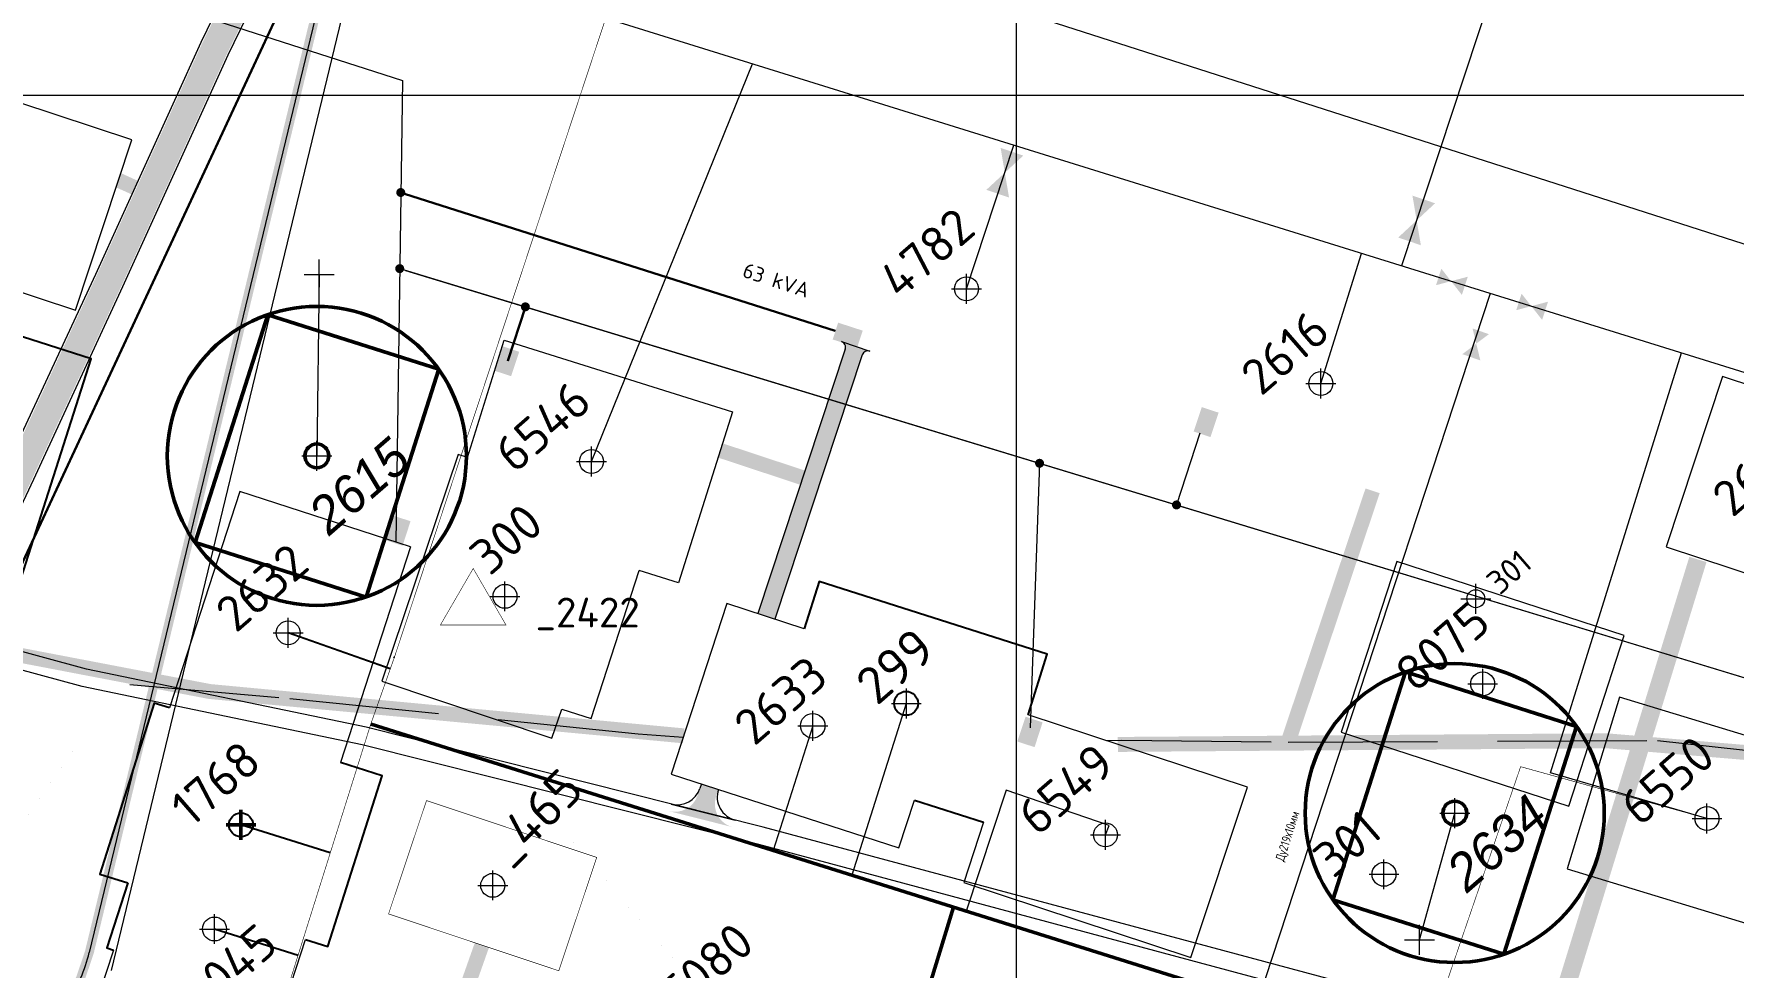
# Model space of a CAD drawing. Header units: millimetres. Extents: x 519 to 9564855, y -810 to 5021775.
# Drawn here: x 9531672 to 9532240, y 5000708 to 5001020 of the extents above; entities that cross this region are included whole.
import ezdxf
from ezdxf.enums import TextEntityAlignment as Align

# ---------------------------------------------------------------- set-up
doc = ezdxf.new("R2010")
doc.units = ezdxf.units.MM
doc.header["$LTSCALE"] = 2
doc.header["$MEASUREMENT"] = 0
doc.header["$PDMODE"] = 2
doc.header["$PDSIZE"] = 5
for name, pattern in [('1', [0]), ('92051501$0$GROUND2', [35, 25, -10]), ('DASHED', [0.75, 0.5, -0.25])]:
    doc.linetypes.add(name, pattern=pattern)
for name, color, linetype in [('160 скважин на 2012 год', 7, 'Continuous'), ('CONTROL', 7, 'Continuous'), ('Existing roads', 41, 'Continuous'), ('FIBERGLASS', 212, 'Continuous'), ('GRID_PULKOVO', 7, 'Continuous'), ('OilColl&Flowlines', 3, 'Continuous'), ('OLD WELLS(dr.bfr2000)', 24, 'Continuous'), ('POINT', 7, 'Continuous'), ('ROAD_FIELD', 255, '92051501$0$GROUND2'), ('ROAD_GROUND', 9, 'Continuous'), ('stage 7.frame', 7, 'Continuous'), ('vodovod', 5, 'Continuous'), ('Скважины 2017г', 221, 'Continuous'), ('Скважины на 2013 год.', 21, '1'), ('Скважины на 2020 год', 140, 'Continuous'), ('Скважины на 2021 год', 7, 'Continuous'), ('Скважины на 2021 год(доп.)', 7, 'Continuous'), ('Скважины на 2025 год _ОСМОТР', 5, 'Continuous')]:
    doc.layers.add(name, color=color, linetype=linetype)
for name, color, linetype, lineweight in [('160 скважин на 2012 год - Электрика', 192, 'Continuous', 30), ('160 скважин на2012 год.Выкидные линии', 5, 'Continuous', 30), ('PPLINE_GAS', 4, 'GAS_LINE', 30), ('WELLS(drilled after 2000y)', 6, 'Continuous', 40), ('Скважины на 2022 год', 60, 'Continuous', 13), ('Скважины на 2023 год', 201, 'Continuous', 20), ('Скважины на 2023 год (доп.)', 201, 'Continuous', 20), ('Скважины на 2024 год- Резерв', 202, 'Continuous', 25), ('Скважины на 2026', 222, 'Continuous', 50), ('ТХ_Проект. НГ', 244, 'g_122_n', 50), ('Электро', 1, 'Continuous', 30), ('Электроснаб', 1, 'Continuous', 18), ('Электроснабжене', 1, 'Continuous', 18)]:
    doc.layers.add(name, color=color, linetype=linetype, lineweight=lineweight)
doc.styles.add('92051501$0$STANDARD', font='simplex.shx')
doc.styles.add('Elect', font='isocpeur.ttf')
doc.styles.add('Line_GUGK', font='')
doc.styles.get("Standard").update_dxf_attribs({"font": 'isocpeur.ttf', "width": 0.5})
doc.styles.add('STANDARDR', font='romans.shx', dxfattribs={"width": 0.8, "height": 2})
doc.styles.get('Line_GUGK').set_extended_font_data('Bm431', italic=True)
doc.linetypes.add('g_122_n', pattern='A,2,-2,3,-0.6,["Н",Line_GUGK,S=2,R=0,X=0,Y=-1],-3,3,-2,8,-2,8,-2,6', length=41.6)
doc.linetypes.add('GAS_LINE', pattern='A,0.5,-0.2,["G",92051501$0$STANDARD,S=0.1,R=0,X=-0.1,Y=-0.05],-0.05', length=0.75)
doc.linetypes.add('WTR_LINE', pattern='A,0.5,-0.2,["W",92051501$0$STANDARD,S=0.1,R=0,X=-0.1,Y=-0.05],-0.05', length=0.75)

# ---------------------------------------------------------------- blocks, each defined once
blk = doc.blocks.new('CROSS')
at = {"color": 0}
for p, q in [((-50, 0), (50, 0)), ((0, -50), (0, 50))]:
    blk.add_line(p, q, dxfattribs=at)

msp = doc.modelspace()

# ---------------------------------------------------------------- hatches: boundary and pattern name
at = {"layer": '160 скважин на 2012 год - Электрика', "lineweight": 0, "ltscale": 7.5}
for points in [[(9531797.52241, 5000857.42951), (9531791.90003, 5000859.25556), (9531789.2379, 5000851.05892), (9531794.86027, 5000849.23287)], [(9532008.8328, 5000790.04443), (9532003.21042, 5000791.87049), (9532000.54829, 5000783.67385), (9532006.17066, 5000781.84779)]]:
    msp.add_hatch(color=1, dxfattribs=at).paths.add_polyline_path(points)
at = {"layer": 'Existing roads', "lineweight": 0}
h = msp.add_hatch(color=256, dxfattribs=at)
edge = h.paths.add_edge_path()
edge.add_line((9531900.47194, 5000767.70022), (9531894.76552, 5000769.55435))
edge.add_line((9531894.76552, 5000769.55435), (9531893.48447, 5000765.68273))
edge.add_arc((9531885.88944, 5000768.19578), 8, 255.8718887, 341.691556, ccw=False)
edge.add_line((9531883.93671, 5000760.43777), (9531905.32817, 5000755.05344))
edge.add_arc((9531907.2809, 5000762.81146), 8, 161.691556, 255.8718887, ccw=False)
edge.add_line((9531899.68587, 5000765.32452), (9531900.47194, 5000767.70022))
edge = h.paths.add_edge_path()
edge.add_line((9531913.61374, 5000826.51793), (9531919.32016, 5000824.6638))
edge.add_line((9531919.32016, 5000824.6638), (9531948.58005, 5000913.09382))
edge.add_arc((9531950.47881, 5000912.46555), 2, 71.6915557, 161.6915559, ccw=False)
edge.add_line((9531951.10707, 5000914.36431), (9531941.61328, 5000917.50563))
edge.add_arc((9531940.98502, 5000915.60688), 2, -18.3084442, 71.691556, ccw=False)
edge.add_line((9531942.88378, 5000914.97861), (9531913.61374, 5000826.51793))
at = {"layer": 'Скважины на 2013 год.', "linetype": 'ByBlock', "lineweight": 0, "ltscale": 5}
h = msp.add_hatch(color=3, dxfattribs=at)
h.set_gradient(color1=(0, 255, 0), color2=(5, 255, 5), one_color=1, tint=0.51, name='INVCYLINDER')
h.paths.add_polyline_path([(9532142.18481, 5000941.9049), (9532149.04128, 5000933.15092), (9532151.03528, 5000939.23362), (9532140.37828, 5000936.39405)])
h = msp.add_hatch(color=3, dxfattribs=at)
h.set_gradient(color1=(0, 255, 0), color2=(5, 255, 5), one_color=1, tint=0.51, name='INVCYLINDER')
h.paths.add_polyline_path([(9532169.01055, 5000933.54623), (9532175.86703, 5000924.79225), (9532177.86102, 5000930.87496), (9532167.20402, 5000928.03538)])
h = msp.add_hatch(color=3, dxfattribs=at)
h.set_gradient(color1=(0, 255, 0), color2=(5, 255, 5), one_color=1, tint=0.51, name='INVCYLINDER')
h.paths.add_polyline_path([(9532158.07895, 5000920.00822), (9532149.19021, 5000913.32737), (9532155.23201, 5000911.21268), (9532152.60516, 5000921.9241)])
at = {"layer": 'Электро', "ltscale": 7.5}
msp.add_hatch(color=256, dxfattribs=at).paths.add_polyline_path([(9531940.50065, 5000923.85806), (9531938.67459, 5000918.23569), (9531946.87123, 5000915.57355), (9531948.69729, 5000921.19593)])
at = {"layer": 'Электро'}
for points in [[(9531825.53023, 5000907.79971), (9531831.14247, 5000905.94272), (9531833.84969, 5000914.12458), (9531828.23746, 5000915.98157)], [(9532059.3752, 5000887.4357), (9532064.98743, 5000885.57871), (9532067.69466, 5000893.76057), (9532062.08243, 5000895.61756)], [(9532000.45801, 5000783.85696), (9532006.07018, 5000781.99977), (9532008.7777, 5000790.18153), (9532003.16554, 5000792.03872)]]:
    msp.add_hatch(color=256, dxfattribs=at).paths.add_polyline_path(points)
at = {"layer": 'Электроснаб', "linetype": 'ByBlock', "lineweight": 0, "ltscale": 7.5}
msp.add_hatch(color=1, dxfattribs=at).paths.add_polyline_path([(9531940.50065, 5000923.85806), (9531938.67459, 5000918.23569), (9531946.87123, 5000915.57355), (9531948.69729, 5000921.19593)])
at = {"layer": 'Электроснаб', "linetype": 'ByBlock', "lineweight": 0}
for points in [[(9531825.53023, 5000907.79971), (9531831.14247, 5000905.94272), (9531833.84969, 5000914.12458), (9531828.23746, 5000915.98157)], [(9532059.3752, 5000887.4357), (9532064.98743, 5000885.57871), (9532067.69466, 5000893.76057), (9532062.08243, 5000895.61756)], [(9532000.45801, 5000783.85696), (9532006.07018, 5000781.99977), (9532008.7777, 5000790.18153), (9532003.16554, 5000792.03872)]]:
    msp.add_hatch(color=1, dxfattribs=at).paths.add_polyline_path(points)
at = {"layer": 'Электроснабжене', "linetype": 'ByBlock', "lineweight": 0, "ltscale": 7.5}
msp.add_hatch(color=1, dxfattribs=at).paths.add_polyline_path([(9531940.50065, 5000923.85806), (9531938.67459, 5000918.23569), (9531946.87123, 5000915.57355), (9531948.69729, 5000921.19593)])
at = {"layer": 'Электроснабжене', "linetype": 'ByBlock', "lineweight": 0}
for points in [[(9531825.53023, 5000907.79971), (9531831.14247, 5000905.94272), (9531833.84969, 5000914.12458), (9531828.23746, 5000915.98157)], [(9532059.3752, 5000887.4357), (9532064.98743, 5000885.57871), (9532067.69466, 5000893.76057), (9532062.08243, 5000895.61756)], [(9532000.45801, 5000783.85696), (9532006.07018, 5000781.99977), (9532008.7777, 5000790.18153), (9532003.16554, 5000792.03872)]]:
    msp.add_hatch(color=1, dxfattribs=at).paths.add_polyline_path(points)

# ---------------------------------------------------------------- linework, layer by layer
at = {"color": 3, "linetype": 'ByBlock', "lineweight": -2, "ltscale": 50, "const_width": 0.2}
msp.add_lwpolyline([(9531726.31691, 5000605.27783), (9531784.22149, 5000789.55074), (9531792.0835, 5000811.8005), (9531946.71127, 5001279.6474)], dxfattribs=at)
at = {"color": 3, "linetype": 'ByBlock', "lineweight": -2, "ltscale": 50, "elevation": -1.3143}
for points in [[(9531790.752, 5000808.0323), (9531756.6, 5000820.1)], [(9531770.68093, 5000746.45986), (9531740.83, 5000755.84)], [(9531759.90419, 5000712.16445), (9531732, 5000721)]]:
    msp.add_lwpolyline(points, dxfattribs=at)
at = {"layer": '160 скважин на 2012 год', "color": 0, "linetype": 'ByBlock', "lineweight": 0, "elevation": 0.00005}
msp.add_lwpolyline([(9532278.28266, 5000775.20956), (9532201.72432, 5000798.53142), (9532184.23293, 5000741.11266), (9532260.79127, 5000717.7908)], close=True, dxfattribs=at)
at = {"layer": '160 скважин на 2012 год', "color": 0, "linetype": 'ByBlock', "lineweight": 0}
msp.add_lwpolyline([(9531989.15119, 5000756.73335), (9531982.48202, 5000736.57759), (9532058.46255, 5000711.43701), (9532077.31798, 5000768.42241), (9532003.97463, 5000792.69039)], dxfattribs=at)
for centre in [(9532231, 5000758), (9532029.9, 5000752.5)]:
    msp.add_circle(centre, 4, dxfattribs=at)
at = {"layer": '160 скважин на 2012 год', "color": 0, "linetype": 'ByBlock', "lineweight": 0, "ltscale": 80}
msp.add_point((9532231, 5000758), dxfattribs=at)
at = {"layer": '160 скважин на 2012 год', "color": 0, "linetype": 'ByBlock', "lineweight": 0}
msp.add_point((9532029.9, 5000752.5), dxfattribs=at)
at = {"layer": '160 скважин на 2012 год - Электрика', "color": 1, "lineweight": 0, "ltscale": 7.5}
for p, q in [((9531568.52533, 5001077.78803, -0.00006), (9531794.77986, 5001004.88225, 0)), ((9531794.77986, 5001004.88225, 0), (9531792.63594, 5000850.4497, 23.4527)), ((9532007.8489, 5000876.81367), (9532004.67753, 5000788.29465, 0.00005))]:
    msp.add_line(p, q, dxfattribs=at)
at = {"layer": '160 скважин на2012 год.Выкидные линии', "color": 3, "linetype": 'ByBlock', "lineweight": 0}
msp.add_lwpolyline([(9532231, 5000758), (9532178.69037, 5000773.26044), (9532222.43358, 5000913.72907)], dxfattribs=at)
at = {"layer": 'CONTROL', "color": 177, "linetype": 'ByBlock', "lineweight": 0, "true_color": 0x293189, "const_width": 0.18}
msp.add_lwpolyline([(9531807.50561, 5000822.70923), (9531818.47386, 5000841.62052), (9531829.4421, 5000822.70923), (9531807.50561, 5000822.70923)], dxfattribs=at)
at = {"layer": 'Existing roads', "lineweight": 0}
for p, q in [((9531941.61328, 5000917.50563, 0.00005), (9531951.10707, 5000914.36431, 0.00005)), ((9531942.88378, 5000914.97861, 0.00005), (9531913.61374, 5000826.51793, 0.00002)), ((9531948.58005, 5000913.09382, 0.00005), (9531919.32016, 5000824.6638, 0.00002)), ((9531894.76552, 5000769.55435, 0), (9531894.26708, 5000768.04795)), ((9531884.71932, 5000762.80299), (9531906.11079, 5000757.41867)), ((9531900.47194, 5000767.70022, 0), (9531900.46848, 5000767.68975))]:
    msp.add_line(p, q, dxfattribs=at)
for points, const_width in [([(9531699.8516, 5000971.524), (9531705.37056, 5000969.01733)], 5), ([(9531901.11288, 5000881.09891), (9531928.65789, 5000871.98476)], 5), ([(9532090.937, 5000783.555), (9532119.19867, 5000867.60018)], 5), ([(9532227.97467, 5000844.63885), (9532178.70905, 5000684.57205)], 6), ([(9531809.68078, 5000682.52327), (9531821.38647, 5000715.61435)], 5)]:
    msp.add_lwpolyline(points, dxfattribs=dict(at, const_width=const_width))
at = {"layer": 'Existing roads', "linetype": 'ByBlock', "lineweight": 0, "ltscale": 50, "const_width": 5}
for points in [[(9531645.70058, 5000816.67552), (9531730.387, 5000800.455), (9531888.84676, 5000785.6307)], [(9532034.00555, 5000782.75371), (9532197.29324, 5000783.98559), (9532519.89826, 5000756.80893)]]:
    msp.add_lwpolyline(points, dxfattribs=at)
at = {"layer": 'Existing roads', "lineweight": 0}
for centre, radius, start, end in [((9531940.98502, 5000915.60688, 0.00005), 2, 341.691556, 71.6915561), ((9531950.47881, 5000912.46555, 0.00005), 2, 71.6915561, 161.691556), ((9531886.67205, 5000770.56101), 8, 255.8718888, 341.691556), ((9531908.06351, 5000765.17669), 8, 161.691556, 255.8718888)]:
    msp.add_arc(centre, radius, start, end, dxfattribs=at)
at = {"layer": 'FIBERGLASS', "lineweight": 0}
msp.add_line((9531775.3364, 5001066.005, 0), (9531690.12365, 5000713.15835, 0), dxfattribs=at)
at = {"layer": 'FIBERGLASS', "linetype": 'ByBlock', "lineweight": 0, "ltscale": 5, "const_width": 0.8, "elevation": 0}
msp.add_lwpolyline([(9531663.51753, 5000834.43473), (9531986.96128, 5001529.85671), (9532053.45416, 5001663.54518), (9532136.60027, 5001814.02518), (9532171.00357, 5001943.3008)], dxfattribs=at)
at = {"layer": 'FIBERGLASS', "linetype": 'DASHED', "lineweight": 0, "ltscale": 0.07, "const_width": 3, "elevation": 0}
msp.add_lwpolyline([(9531445.63554, 5000134.93508), (9531453.49473, 5000148.15449), (9531449.60856, 5000150.46489), (9531470.33504, 5000210.90981), (9531511.62837, 5000306.16539), (9531598.86686, 5000505.13692), (9531687.23701, 5000704.64662), (9531690.12365, 5000713.15835), (9531775.3157, 5001066.34806), (9531771.80796, 5001073.56077), (9531049.66614, 5001321.27015), (9531118.61306, 5001522.42529), (9531116.27538, 5001523.22654)], dxfattribs=at)
at = {"layer": 'FIBERGLASS', "lineweight": 0}
msp.add_arc((9531641.52088, 5000724.89596, -0.00128), 50, 336.109695, 346.422987, dxfattribs=at)
at = {"layer": 'GRID_PULKOVO', "lineweight": 0}
for p, q in [((9532000, 5010000), (9532000, 4992000)), ((9519000, 5001000), (9533000, 5001000))]:
    msp.add_line(p, q, dxfattribs=at)
at = {"layer": 'OilColl&Flowlines', "linetype": 'ByBlock', "lineweight": 0, "ltscale": 25}
msp.add_line((9532210.1, 5001189.1), (9532128.88765, 5000942.86012), dxfattribs=at)
at = {"layer": 'OilColl&Flowlines', "lineweight": 0}
for p, q in [((9533166.7085, 5000619.67329), (9531812.4663, 5001041.3966)), ((9531983.4, 5000935.2), (9531999.24725, 5000983.23132))]:
    msp.add_line(p, q, dxfattribs=at)
at = {"layer": 'OilColl&Flowlines', "linetype": 'ByBlock', "lineweight": 0}
for points in [[(9531998.60847, 5000981.04325, 8, 0, 0), (9531996.22797, 5000974.03141, 0, 8, 0), (9531993.84562, 5000967.01415, 8, 8, 0)], [(9532136.30292, 5000965.08817, 8, 0, 0), (9532133.92242, 5000958.07633, 0, 8, 0), (9532131.54008, 5000951.05907, 8, 8, 0)]]:
    msp.add_lwpolyline(points, format="xyseb", dxfattribs=at)
at = {"layer": 'OLD WELLS(dr.bfr2000)', "lineweight": 0, "ltscale": 5, "const_width": 0.2}
msp.add_lwpolyline([(9531802.86655, 5000763.98602), (9531859.76854, 5000744.95544), (9531847.0815, 5000707.02078), (9531790.1795, 5000726.05135), (9531802.86655, 5000763.98602)], dxfattribs=at)
at = {"layer": 'OLD WELLS(dr.bfr2000)', "lineweight": 0}
msp.add_circle((9531825, 5000735.6), 4, dxfattribs=at)
msp.add_point((9531825, 5000735.6), dxfattribs=at)
at = {"layer": 'PPLINE_GAS', "lineweight": 0, "ltscale": 25}
msp.add_line((9531787.28782, 5001096.71499), (9533579.62579, 5000521.05574), dxfattribs=at)
at = {"layer": 'PPLINE_GAS', "linetype": 'GAS_LINE', "lineweight": 0, "ltscale": 20}
msp.add_line((9531786.94126, 5001077.55261), (9531697.37095, 5000707.12508, 0), dxfattribs=at)
at = {"layer": 'ROAD_FIELD', "lineweight": 0}
for points in [[(9531703.637, 5000802.755), (9531757.137, 5000798.155), (9531873.637, 5000786.355), (9531888.6873, 5000785.13993)], [(9532030.0956, 5000784.04744), (9532035.337, 5000784.155), (9532090.937, 5000783.555), (9532214.437, 5000784.055), (9532324.437, 5000772.155), (9532437.137, 5000764.155), (9532559.937, 5000753.255), (9532624.837, 5000748.055), (9532744.537, 5000738.655), (9532865.837, 5000729.655), (9532931.037, 5000725.655), (9533000, 5000711.97154)]]:
    msp.add_lwpolyline(points, dxfattribs=at)
at = {"layer": 'ROAD_FIELD', "lineweight": 0, "const_width": 0.001, "flags": 128}
for points in [[(9531653.37127, 5000736.02994), (9531698.22391, 5000799.95165)], [(9531991.92302, 5000587.18647), (9531835.49973, 5000769.00463)]]:
    msp.add_lwpolyline(points, dxfattribs=at)
at = {"layer": 'ROAD_GROUND', "color": 8, "lineweight": 0, "const_width": 9}
msp.add_lwpolyline([(9531638.90189, 5000813.27937), (9531667.01315, 5000873.68476), (9531696.79915, 5000938.05481), (9531732.01143, 5001015.58185), (9531764.81579, 5001083.09083), (9531801.21066, 5001162.37964), (9531827.38075, 5001216.91731), (9531850.68755, 5001271.63328), (9531876.00788, 5001323.4749), (9531899.68186, 5001376.31681), (9531931.81984, 5001446.59988), (9531961.95155, 5001507.76469), (9531987.05357, 5001559.86888), (9532021.20111, 5001627.36284), (9532025.50539, 5001635.4117)], dxfattribs=at)
at = {"layer": 'ROAD_GROUND', "linetype": 'Continuous', "lineweight": 0}
for points in [[(9531638.31752, 5000824.47041), (9531662.47542, 5000875.78452), (9531692.24672, 5000940.1225), (9531727.48587, 5001017.7087), (9531760.29459, 5001085.22665), (9531796.68432, 5001164.50427), (9531822.82451, 5001218.97962), (9531846.13811, 5001273.71156), (9531871.47876, 5001325.59479), (9531895.12671, 5001378.37861), (9531927.30268, 5001448.74476), (9531957.44705, 5001509.93481), (9531982.57015, 5001562.08276), (9532016.76523, 5001629.67069), (9532021.13, 5001637.83268)], [(9531645.70058, 5000816.67552), (9531671.537, 5000871.555), (9531701.337, 5000935.955), (9531736.537, 5001013.455), (9531769.337, 5001080.955), (9531805.737, 5001160.255), (9531831.937, 5001214.855), (9531855.237, 5001269.555), (9531880.537, 5001321.355), (9531904.237, 5001374.255), (9531936.337, 5001444.455), (9531966.437, 5001505.555), (9531991.537, 5001557.655), (9532025.637, 5001625.055), (9532029.88077, 5001632.99073)]]:
    msp.add_lwpolyline(points, dxfattribs=at)
at = {"layer": 'ROAD_GROUND', "lineweight": 0}
for points in [[(9533408.91966, 5000281.15628), (9533364.87784, 5000295.14036), (9533321.38976, 5000317.23271), (9533258.4517, 5000348.85183), (9533193.98863, 5000379.32892), (9533094.35272, 5000415.17801), (9533023.68296, 5000441.46677), (9533002.10473, 5000449.54982), (9532962.24392, 5000464.48139), (9532892.62495, 5000488.02162), (9532800.37819, 5000514.01935), (9532724.99548, 5000520.55251), (9532672.76269, 5000521.55506), (9532624.39613, 5000521.45534), (9532578.87173, 5000526.39291), (9532502.91185, 5000556.91605), (9532330.26623, 5000634.53656), (9532269.59146, 5000656.60012), (9532183.36746, 5000683.13828), (9531915.45347, 5000755.06708), (9531782.70935, 5000788.47934), (9531689.13653, 5000807.97368), (9531646.07461, 5000819.66362)], [(9533407.10388, 5000275.43763), (9533362.59616, 5000289.56964), (9533318.68424, 5000311.8773), (9533255.8223, 5000343.45818), (9533191.68537, 5000373.78108), (9533092.29104, 5000409.54325), (9533021.58463, 5000435.84564), (9533000, 5000443.93109), (9532960.23008, 5000458.82861), (9532890.84905, 5000482.28839), (9532799.29581, 5000508.09066), (9532724.67852, 5000514.55749), (9532672.7113, 5000515.55494), (9532624.07787, 5000515.45467), (9532577.40226, 5000520.5171), (9532500.56215, 5000551.39395), (9532328.00776, 5000628.97344), (9532267.68254, 5000650.90989), (9532181.70654, 5000677.37172), (9531913.94322, 5000749.26007), (9531781.36465, 5000782.63066), (9531687.73747, 5000802.13633), (9531644.50269, 5000813.87319)]]:
    msp.add_lwpolyline(points, dxfattribs=at)
at = {"layer": 'stage 7.frame', "color": 0, "linetype": 'ByBlock', "lineweight": 0}
for points in [[(9531609.48202, 5000953.17759), (9531685.46254, 5000928.03702), (9531704.31798, 5000985.02241), (9531628.33745, 5001010.16299)], [(9532217.38202, 5000848.87759), (9532293.36254, 5000823.73702), (9532312.21798, 5000880.72241), (9532236.23745, 5000905.86299)]]:
    msp.add_lwpolyline(points, close=True, dxfattribs=at)
at = {"layer": 'vodovod', "linetype": 'WTR_LINE', "lineweight": 0, "ltscale": 5, "const_width": 0.2}
msp.add_lwpolyline([(9531708.04985, 4999915.76738), (9531940.73537, 5000586.75204), (9531946.27682, 5000585.09938), (9531958.18762, 5000623.31569), (9532101.36364, 5000578.69231), (9532168.68827, 5000775.3154), (9532231, 5000758)], dxfattribs=at)
at = {"layer": 'WELLS(drilled after 2000y)', "color": 0, "linetype": 'ByBlock', "lineweight": 0}
msp.add_circle((9531983.4, 5000935.2), 4, dxfattribs=at)
at = {"layer": 'WELLS(drilled after 2000y)', "color": 0, "linetype": 'ByBlock', "lineweight": 0, "ltscale": 80}
msp.add_point((9531983.4, 5000935.2), dxfattribs=at)
at = {"layer": 'Скважины 2017г', "color": 3, "linetype": 'ByBlock', "lineweight": 0, "ltscale": 40}
msp.add_lwpolyline([(9531858, 5000877.4), (9531911.8641, 5001010.44322)], dxfattribs=at)
at = {"layer": 'Скважины 2017г', "color": 0, "linetype": 'ByBlock', "lineweight": 0}
msp.add_lwpolyline([(9531816.53436, 5000878.72317), (9531828.83453, 5000918.03697), (9531905.17782, 5000894.0205), (9531887.16547, 5000836.76303), (9531873.95856, 5000840.91773)], dxfattribs=at)
msp.add_circle((9531858, 5000877.4), 4, dxfattribs=at)
msp.add_point((9531858, 5000877.4), dxfattribs=at)
at = {"layer": 'Скважины на 2020 год', "color": 0, "linetype": 'ByBlock', "lineweight": 0, "elevation": 23.4527}
for points in [[(9531797.49238, 5000848.87175), (9531740.42898, 5000867.41277), (9531716.8868, 5000794.95739)], [(9531797.49238, 5000848.87175), (9531774.0547, 5000776.738)]]:
    msp.add_lwpolyline(points, dxfattribs=at)
at = {"layer": 'Скважины на 2020 год', "color": 0, "linetype": 'ByBlock', "lineweight": 0}
msp.add_circle((9531756.6, 5000820.1, -1), 4, dxfattribs=at)
at = {"layer": 'Скважины на 2021 год', "color": 3, "linetype": 'ByBlock', "lineweight": 0, "ltscale": 50}
msp.add_line((9532101.9, 5000903.5), (9532115.45932, 5000947.04182), dxfattribs=at)
at = {"layer": 'Скважины на 2021 год', "lineweight": 0}
for centre, radius in [((9532101.9, 5000903.5), 4), ((9531932, 5000789), 4.1)]:
    msp.add_circle(centre, radius, dxfattribs=at)
for p in [(9532101.9, 5000903.5), (9531932, 5000789)]:
    msp.add_point(p, dxfattribs=at)
at = {"layer": 'Скважины на 2021 год(доп.)', "color": 0, "linetype": 'ByBlock', "lineweight": 0}
msp.add_point((9531756.6, 5000820.1), dxfattribs=at)
at = {"layer": 'Скважины на 2022 год', "color": 0, "lineweight": 0}
for p, q in [((9531903.22825, 5000829.89238), (9531884.68723, 5000772.82898)), ((9531929.17909, 5000821.46044), (9531903.22825, 5000829.89238)), ((9531884.68723, 5000772.82898), (9531960.77175, 5000748.10762)), ((9531960.77175, 5000748.10762), (9531965.97442, 5000764.11978))]:
    msp.add_line(p, q, dxfattribs=at)
at = {"layer": 'Скважины на 2022 год', "color": 0, "linetype": 'ByBlock', "lineweight": 0}
msp.add_lwpolyline([(9531698.17324, 5000713.97396), (9531691.10762, 5000692.22825), (9531748.17102, 5000673.68723), (9531762.39983, 5000717.479)], dxfattribs=at)
msp.add_circle((9531732, 5000721), 4, dxfattribs=at)
msp.add_point((9531732, 5000721), dxfattribs=at)
at = {"layer": 'Скважины на 2023 год', "color": 0, "linetype": 'ByBlock', "ltscale": 50}
msp.add_lwpolyline([(9531816.53436, 5000878.72317), (9531813.40841, 5000879.77393), (9531787.91867, 5000803.94338), (9531844.79159, 5000784.82607), (9531848.07401, 5000794.5911)], dxfattribs=at)
at = {"layer": 'Скважины на 2023 год', "color": 0, "linetype": 'ByBlock', "lineweight": 0}
msp.add_lwpolyline([(9532127.24343, 5000843.91128), (9532108.70241, 5000786.84789), (9532184.78693, 5000762.12653), (9532203.32795, 5000819.18992), (9532127.24343, 5000843.91128)], dxfattribs=at)
at = {"layer": 'Скважины на 2023 год', "color": 9, "linetype": 'ByBlock', "lineweight": 0}
msp.add_circle((9532153.7, 5000831.5), 3, dxfattribs=at)
at = {"layer": 'Скважины на 2023 год', "color": 0, "linetype": 'ByBlock', "lineweight": 0}
for centre in [(9532156, 5000803), (9532123, 5000739.3)]:
    msp.add_circle(centre, 4, dxfattribs=at)
at = {"layer": 'Скважины на 2023 год', "color": 9, "linetype": 'ByBlock', "lineweight": 0}
msp.add_point((9532153.7, 5000831.5), dxfattribs=at)
at = {"layer": 'Скважины на 2023 год', "color": 0, "linetype": 'ByBlock', "lineweight": 0}
for p in [(9532156, 5000803), (9532123, 5000739.3)]:
    msp.add_point(p, dxfattribs=at)
at = {"layer": 'Скважины на 2023 год (доп.)', "color": 0, "linetype": 'ByBlock', "lineweight": 0}
msp.add_lwpolyline([(9531848.07401, 5000794.5911), (9531857.87175, 5000791.40762), (9531873.95856, 5000840.91773)], dxfattribs=at)
msp.add_circle((9531829.1, 5000832.3), 4, dxfattribs=at)
msp.add_point((9531829.1, 5000832.3), dxfattribs=at)
at = {"layer": 'Скважины на 2024 год- Резерв'}
msp.add_lwpolyline([(9531702.97984, 5000736.41613), (9531695.92526, 5000714.70437), (9531698.17324, 5000713.97396)], dxfattribs=at)
at = {"layer": 'Скважины на 2025 год _ОСМОТР', "color": 0, "linetype": 'ByBlock', "lineweight": -2, "ltscale": 50}
for points in [[(9531659.96696, 5000837.64489), (9531666.41743, 5000835.58913), (9531690.70956, 5000911.81178), (9531633.54257, 5000930.03087), (9531626.0863, 5000906.63494)], [(9531716.8868, 5000794.95739), (9531711.82822, 5000796.56956), (9531693.60913, 5000739.40257), (9531702.97984, 5000736.41613)], [(9531762.39983, 5000717.479), (9531769.83178, 5000715.11044), (9531788.05087, 5000772.27743), (9531774.0547, 5000776.738)]]:
    msp.add_lwpolyline(points, dxfattribs=at)
at = {"layer": 'Скважины на 2025 год _ОСМОТР', "color": 0, "lineweight": -2}
msp.add_circle((9531740.83, 5000755.84), 4, dxfattribs=at)
at = {"layer": 'Скважины на 2025 год _ОСМОТР', "color": 0, "lineweight": 50}
msp.add_point((9531740.83, 5000755.84), dxfattribs=at)
at = {"layer": 'Скважины на 2026', "lineweight": 0}
msp.add_line((9531767, 5000940), (9531766.2, 5000879.28), dxfattribs=at)
at = {"layer": 'Скважины на 2026', "lineweight": 5}
msp.add_line((9532134.9, 5000717.4), (9532146.66, 5000759.79), dxfattribs=at)
at = {"layer": 'Скважины на 2026', "linetype": 'ByBlock', "ltscale": 50}
for points in [[(9531782.63743, 5000832.05913), (9531806.92956, 5000908.28178), (9531749.76257, 5000926.50087), (9531725.47044, 5000850.27822)], [(9532163.09743, 5000712.56913), (9532187.38956, 5000788.79178), (9532130.22257, 5000807.01087), (9532105.93044, 5000730.78822)]]:
    msp.add_lwpolyline(points, close=True, dxfattribs=at)
at = {"layer": 'Скважины на 2026', "color": 0, "linetype": 'ByBlock', "lineweight": -2, "ltscale": 50, "elevation": 0}
for points in [[(9532003.97463, 5000792.69039), (9532010.42406, 5000812.9271), (9531934.20141, 5000837.21923), (9531929.17909, 5000821.46044)], [(9531965.97442, 5000764.11978), (9531989.15119, 5000756.73335)]]:
    msp.add_lwpolyline(points, dxfattribs=at)
at = {"layer": 'Скважины на 2026', "linetype": 'ByBlock', "ltscale": 50}
for centre in [(9531766.2, 5000879.28), (9532146.66, 5000759.79)]:
    msp.add_circle(centre, 50, dxfattribs=at)
at = {"layer": 'Скважины на 2026', "linetype": 'ByBlock'}
for centre in [(9531766.2, 5000879.28), (9532146.66, 5000759.79)]:
    msp.add_circle(centre, 4, dxfattribs=at)
at = {"layer": 'Скважины на 2026', "color": 0, "linetype": 'ByBlock', "lineweight": -2}
msp.add_circle((9531963.20319, 5000796.48967, 0), 4, dxfattribs=at)
at = {"layer": 'Скважины на 2026', "linetype": 'ByBlock', "lineweight": 0}
for p in [(9531767, 5000940), (9531766.2, 5000879.28), (9532146.66, 5000759.79), (9532134.9, 5000717.4)]:
    msp.add_point(p, dxfattribs=at)
at = {"layer": 'Скважины на 2026', "color": 0, "linetype": 'ByBlock', "lineweight": 0}
msp.add_point((9531963.3, 5000796.46), dxfattribs=at)
at = {"layer": 'ТХ_Проект. НГ', "color": 3, "linetype": 'ByBlock', "lineweight": 0, "ltscale": 0.3}
msp.add_line((9532158.46977, 5000933.65996), (9532080.78129, 5000696.84474, 48.28549), dxfattribs=at)
at = {"layer": 'ТХ_Проект. НГ', "color": 3, "linetype": 'ByBlock', "lineweight": 50, "ltscale": 0.3}
for p, q in [((9532075.595, 5000697.9208, -24.8842), (9531784.33835, 5000789.51398, -24.3483)), ((9531979.08698, 5000728.27024, 0.60273), (9531893.29418, 5000449.47737, 23.43682))]:
    msp.add_line(p, q, dxfattribs=at)
at = {"layer": 'ТХ_Проект. НГ', "color": 3, "linetype": 'ByBlock', "lineweight": 0, "ltscale": 0.3, "elevation": 0}
msp.add_lwpolyline([(9531963.20319, 5000796.48967), (9531945.06872, 5000738.96816)], dxfattribs=at)
at = {"layer": 'ТХ_Проект. НГ', "color": 3, "linetype": 'ByBlock', "lineweight": 0, "ltscale": 0.3}
for points in [[(9531932, 5000789), (9531918.8171, 5000747.22367)], [(9531996.65228, 5000767.4938), (9531983.33736, 5000726.9336)], [(9532029.9, 5000752.5), (9532031.078, 5000755.661), (9531996.65228, 5000767.4938)]]:
    msp.add_lwpolyline(points, dxfattribs=at)
at = {"layer": 'Электро'}
for p, q in [((9531793.09441, 5000967.77628, 5.69207), (9531939.55077, 5000921.16383)), ((9531830.04898, 5000911.11435), (9531835.91128, 5000929.15665))]:
    msp.add_line(p, q, dxfattribs=at)
at = {"layer": 'Электро', "ltscale": 25, "const_width": 1.5}
for points, elevation in [([(9531793.5463, 5000967.6372, 1), (9531794.97288, 5000967.17368, 1)], 5.69137), ([(9531793.19283, 5000942.17605, 1), (9531794.61941, 5000941.71252, 1)], 0), ([(9531835.19798, 5000929.38842, 1), (9531836.62457, 5000928.92489, 1)], 0), ([(9532007.13561, 5000877.04543, 1), (9532008.56219, 5000876.5819, 1)], 0), ([(9532052.92057, 5000863.10711, 1), (9532054.34716, 5000862.64358, 1)], 0)]:
    msp.add_lwpolyline(points, format="xyb", close=True, dxfattribs=dict(at, elevation=elevation))
at = {"layer": 'Электроснаб', "color": 1, "linetype": 'ByBlock', "lineweight": 0}
for p, q in [((9531793.09441, 5000967.77628, 5.69207), (9531939.55077, 5000921.16383)), ((9531830.04898, 5000911.11435), (9531835.91128, 5000929.15665))]:
    msp.add_line(p, q, dxfattribs=at)
at = {"layer": 'Электроснаб', "color": 1, "linetype": 'ByBlock', "lineweight": 0, "ltscale": 25, "const_width": 1.5}
for points, elevation in [([(9531793.5463, 5000967.6372, 1), (9531794.97288, 5000967.17368, 1)], 5.69137), ([(9531793.19283, 5000942.17605, 1), (9531794.61941, 5000941.71252, 1)], 0), ([(9531835.19798, 5000929.38842, 1), (9531836.62457, 5000928.92489, 1)], 0), ([(9532007.13561, 5000877.04543, 1), (9532008.56219, 5000876.5819, 1)], 0), ([(9532052.92057, 5000863.10711, 1), (9532054.34716, 5000862.64358, 1)], 0)]:
    msp.add_lwpolyline(points, format="xyb", close=True, dxfattribs=dict(at, elevation=elevation))
at = {"layer": 'Электроснаб', "color": 1, "lineweight": 0, "elevation": 0}
msp.add_lwpolyline([(9531795.86849, 5000941.34688), (9532302.32175, 5000787.16727), (9532332.29285, 5000885.97086), (9533382.8206, 5000567.30357), (9533336.82535, 5000428.17179), (9533473.27463, 5000382.62667), (9533325.68178, 5000050.40536), (9533368.26023, 5000030.52289), (9533255.8255, 4999789.74309), (9533242.07577, 4999795.29193)], dxfattribs=at)
at = {"layer": 'Электроснабжене', "color": 1, "linetype": 'ByBlock', "lineweight": 0}
for p, q in [((9531793.09441, 5000967.77628, 5.69207), (9531939.55077, 5000921.16383)), ((9531830.04898, 5000911.11435), (9531835.91128, 5000929.15665)), ((9532061.43174, 5000886.87473), (9532053.63386, 5000862.87534))]:
    msp.add_line(p, q, dxfattribs=at)
at = {"layer": 'Электроснабжене', "color": 1, "linetype": 'ByBlock', "lineweight": 0, "ltscale": 25, "const_width": 1.5}
for points, elevation in [([(9531793.5463, 5000967.6372, 1), (9531794.97288, 5000967.17368, 1)], 5.69137), ([(9531793.19283, 5000942.17605, 1), (9531794.61941, 5000941.71252, 1)], 0), ([(9531835.19798, 5000929.38842, 1), (9531836.62457, 5000928.92489, 1)], 0), ([(9532007.13561, 5000877.04543, 1), (9532008.56219, 5000876.5819, 1)], 0), ([(9532052.92057, 5000863.10711, 1), (9532054.34716, 5000862.64358, 1)], 0)]:
    msp.add_lwpolyline(points, format="xyb", close=True, dxfattribs=dict(at, elevation=elevation))
at = {"layer": 'Электроснабжене', "color": 1, "lineweight": 0, "elevation": 0}
msp.add_lwpolyline([(9531793.90612, 5000941.94429), (9532302.32175, 5000787.16727), (9532332.29285, 5000885.97086), (9533382.8206, 5000567.30357), (9533337.53384, 5000427.9353), (9533473.27463, 5000382.62667), (9533325.68178, 5000050.40536), (9533368.26023, 5000030.52289), (9533255.8255, 4999789.74309), (9533242.07577, 4999795.29193)], dxfattribs=at)

# ---------------------------------------------------------------- block references
at = {"layer": 'POINT', "color": 18, "true_color": 0x000000, "xscale": 0.002, "yscale": 0.002, "zscale": 0.002}
msp.add_blockref('CROSS', (9531792.0835, 5000811.9005, -24.767), dxfattribs=at)

# ---------------------------------------------------------------- texts
at = {"layer": '160 скважин на 2012 год', "color": 0, "linetype": 'ByBlock', "lineweight": 0, "style": 'Elect'}
for s, p in [('6549', (9532007.21055, 5000751.71225)), ('6550', (9532208.64187, 5000754.93022))]:
    msp.add_text(s, height=12, rotation=41, dxfattribs=at).set_placement(p)
at = {"layer": 'CONTROL', "color": 177, "lineweight": 0, "true_color": 0x293189, "style": 'Elect'}
msp.add_text(' _2422', height=10, rotation=0, dxfattribs=at).set_placement((9531832.97698, 5000821.89202))
at = {"layer": 'OLD WELLS(dr.bfr2000)', "lineweight": 0, "style": 'Elect'}
msp.add_text(' _465', height=12.5, rotation=44.9999999, dxfattribs=at).set_placement((9531825, 5000735.6))
at = {"layer": 'stage 7.frame', "color": 0, "linetype": 'ByBlock', "lineweight": 0, "style": 'Elect'}
msp.add_text('2617', height=12, rotation=41, dxfattribs=at).set_placement((9532239.48273, 5000858.34755))
at = {"layer": 'WELLS(drilled after 2000y)', "color": 0, "linetype": 'ByBlock', "lineweight": 0, "style": 'Elect'}
msp.add_text('4782', height=12, rotation=41, dxfattribs=at).set_placement((9531961.00743, 5000931.28969))
at = {"layer": 'Скважины 2017г', "color": 0, "linetype": 'ByBlock', "lineweight": 0, "style": 'Elect'}
msp.add_text('6546', height=12, rotation=41, dxfattribs=at).set_placement((9531832.35043, 5000873.08086))
at = {"layer": 'Скважины на 2013 год.', "color": 3, "linetype": 'ByBlock', "lineweight": 0, "ltscale": 5, "insert": (9532086.59444, 5000744.34995), "char_height": 5, "attachment_point": 1, "rotation": 71.8842223, "style": 'STANDARDR'}
msp.add_mtext('{\\Fromans.shx|c204;\\H0.6x;Ду219х10мм\\Fromans.shx|c0;}', dxfattribs=at)
at = {"layer": 'Скважины на 2020 год', "color": 0, "linetype": 'ByBlock', "lineweight": 0, "style": 'Elect'}
for s, p in [('2632', (9531739.12729, 5000819.75245)), ('5080', (9531887.48729, 5000692.47057))]:
    msp.add_text(s, height=12, rotation=41, dxfattribs=at).set_placement(p)
at = {"layer": 'Скважины на 2021 год', "lineweight": 0}
msp.add_text('2616', height=12, rotation=41, dxfattribs=at).set_placement((9532084.27587, 5000896.28412), align=Align.BOTTOM_LEFT)
at = {"layer": 'Скважины на 2021 год', "lineweight": 0, "style": 'Elect'}
msp.add_text('2633', height=12, rotation=41, dxfattribs=at).set_placement((9531912.45526, 5000781.92255))
at = {"layer": 'Скважины на 2022 год', "color": 0, "linetype": 'ByBlock', "lineweight": 0, "style": 'Elect'}
msp.add_text('8045', height=12, rotation=41, dxfattribs=at).set_placement((9531727.49897, 5000691.54026))
at = {"layer": 'Скважины на 2023 год', "color": 9, "linetype": 'ByBlock', "lineweight": 0}
msp.add_text('301', height=8, rotation=41, dxfattribs=at).set_placement((9532163.30143, 5000830.66111, -17.70465), align=Align.BOTTOM_LEFT)
at = {"layer": 'Скважины на 2023 год', "color": 0, "linetype": 'ByBlock', "lineweight": 0, "style": 'Elect'}
for s, p in [('8075', (9532133.46467, 5000799.6447)), ('301', (9532106.07393, 5000737.56791))]:
    msp.add_text(s, height=12, rotation=41, dxfattribs=at).set_placement(p)
at = {"layer": 'Скважины на 2023 год (доп.)', "color": 0, "linetype": 'ByBlock', "lineweight": 0, "style": 'Elect'}
msp.add_text('300', height=12, rotation=41, dxfattribs=at).set_placement((9531824.03662, 5000838.83297))
at = {"layer": 'Скважины на 2025 год _ОСМОТР', "color": 0, "style": 'Elect'}
msp.add_text('1768', height=12, rotation=41, dxfattribs=at).set_placement((9531724.17326, 5000754.6543))
at = {"layer": 'Скважины на 2026', "linetype": 'ByBlock', "style": 'Line_GUGK'}
for s, p in [('2615', (9531770.35466, 5000852.33423)), ('2634', (9532150.81466, 5000732.84423))]:
    msp.add_text(s, height=12.5, rotation=41, dxfattribs=at).set_placement(p)
at = {"layer": 'Скважины на 2026', "color": 0, "linetype": 'ByBlock', "style": 'Elect'}
msp.add_text('299', height=12.5, rotation=41, dxfattribs=at).set_placement((9531953.48301, 5000795.45889, 0))
at = {"layer": 'Электро'}
msp.add_text('63 kVA', height=5, rotation=341.691556, dxfattribs=at).set_placement((9531908.13222, 5000939.28909, -0.00006))
at = {"layer": 'Электроснаб', "color": 1, "linetype": 'ByBlock', "lineweight": 0}
msp.add_text('63 kVA', height=5, rotation=341.691556, dxfattribs=at).set_placement((9531908.13222, 5000939.28909, -0.00006))
at = {"layer": 'Электроснабжене', "color": 1, "linetype": 'ByBlock', "lineweight": 0}
msp.add_text('63 kVA', height=5, rotation=341.691556, dxfattribs=at).set_placement((9531908.13222, 5000939.28909, -0.00006))

doc.saveas('drawing.dxf')
